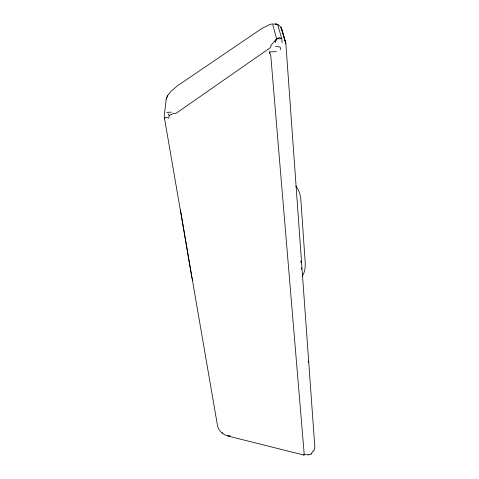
<?xml version="1.0" encoding="UTF-8"?>
<svg xmlns="http://www.w3.org/2000/svg" width="479" height="479" viewBox="0 0 479 479"><rect width="100%" height="100%" fill="white"/><g stroke="black" fill="none" stroke-linecap="round" stroke-linejoin="round"><path stroke-width="0.72" d="M281.023 28.584L281.029 27.249L277.874 24.465L275.359 23.95L277.874 24.465L272.306 23.956L270.204 24.339L261.965 28.411L177.847 85.531L171.135 91.1L167.566 95.686L166.201 99.231L164.189 116.505L217.544 425.885C218.616 431.25 223.747 435.154 228.932 436.267L303.56 454.99L308.26 454.427M168.165 113.822L169.165 115.421L168.836 118.175L165.764 117.199L164.62 118.732M308.242 455.05L311.218 454.026L311.428 453.086M275.263 42.523L276.634 38.889L272.767 24.788M166.201 99.231L167.566 95.686M302.441 276.161L304.279 272.018L305.075 268.198L305.291 263.749L300.752 198.252C300.111 193.851 298.651 189.439 295.788 185.966M313.224 450.859L311.218 454.026M313.547 451.158L314.637 449.021L314.811 446.865L285.861 43.571L281.029 27.249M271.114 46.295L269.839 48.008L176.44 113.068L172.883 113.727L169.165 115.421M274.934 41.17L276.634 38.889L279.089 37.554L281.76 38.637L282.095 42.613M270.545 45.852L276.634 38.889L281.76 38.637L277.676 24.573M303.56 454.99L304.219 454.355L270.779 55.576L269.515 51.93L276.365 51.666M166.662 112.355L171.32 112.152M275.641 46.361L280.131 47.074L280.7 49.618M229.094 435.405L230.237 435.83M227.699 435.531L228.932 436.267M222.232 432.627L222.765 433.717M192.786 280.395L191.792 277.197L180.457 209.904M281.796 29.441L285.861 43.571L281.227 27.435M269.515 51.93L269.641 53.42M308.236 361.172L308.356 362.573M301.141 262.546L301.04 261.061L301.099 262.342M301.507 267.755L301.614 269.24"/></g></svg>
